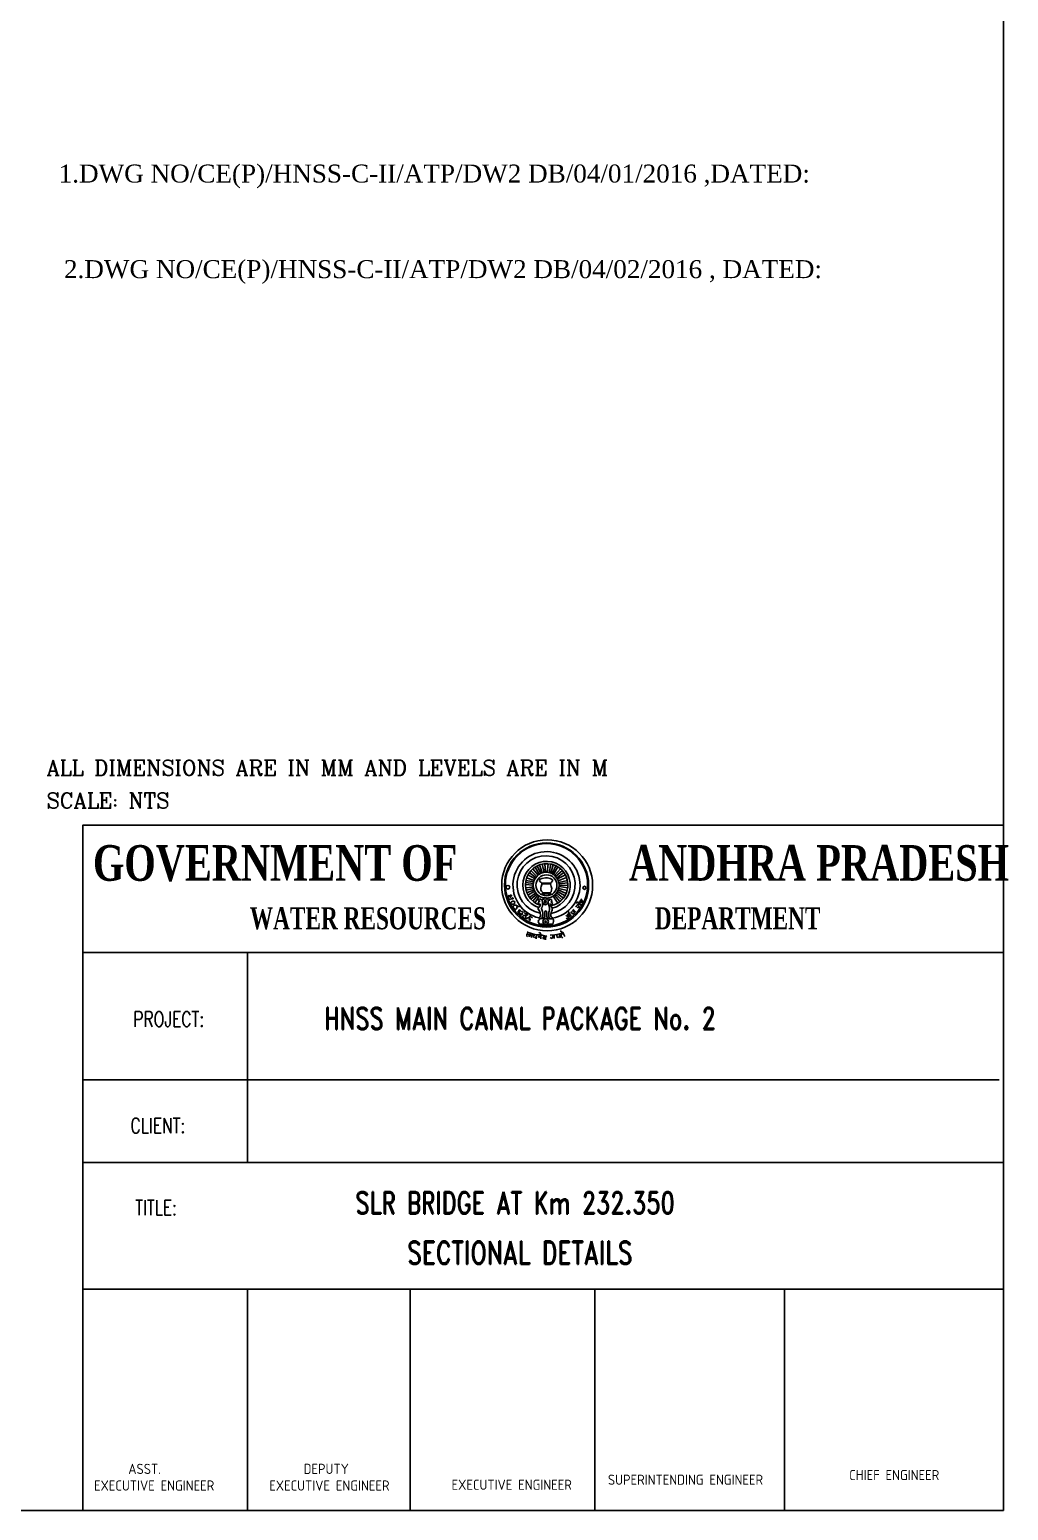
# Model space of a CAD drawing. Header units: inches. Extents: x 179916 to 247798, y -1470008 to -1424230.
# Drawn here: x 233869 to 247798, y -1470008 to -1448946 of the extents above; entities that cross this region are included whole.
import ezdxf
from ezdxf.enums import TextEntityAlignment as Align

# ---------------------------------------------------------------- set-up
doc = ezdxf.new("R2010")
doc.units = ezdxf.units.IN
doc.header["$MEASUREMENT"] = 0
doc.layers.add('lines', color=3, linetype='Continuous', lineweight=25)
doc.layers.add('TEMPLETE', color=7, linetype='Continuous')
doc.styles.add('ISO Proportional', font='isocp.shx')
doc.styles.add('RC', font='romanc.shx')
doc.styles.add('RD', font='ROMAND', dxfattribs={"width": 0.85})
doc.styles.add('style2', font='timesbd.ttf')
doc.styles.add('TIMES NEW ROMAN', font='times.ttf')

msp = doc.modelspace()

# ---------------------------------------------------------------- linework, layer by layer
at = {"color": 7, "linetype": 'ByBlock'}
msp.add_line((234627.652, -1460261.675), (234627.652, -1470008.436), dxfattribs=at)
at = {"color": 7}
for p, q in [((234627.652, -1462072.712), (247730.207, -1462072.712)), ((236971.497, -1462086.078), (236971.497, -1465060.863)), ((234627.652, -1463883.749), (247667.115, -1463883.749)), ((234627.652, -1465060.863), (247730.207, -1465060.863)), ((247730.207, -1466859.969), (234627.652, -1466859.969)), ((234627.652, -1466859.969), (247730.207, -1466859.969)), ((236971.497, -1466859.969), (236971.497, -1470008.436)), ((236971.497, -1466859.969), (236971.497, -1470008.436)), ((239284.72, -1466877.888), (239284.72, -1470008.436)), ((241910.565, -1466859.969), (241910.565, -1470008.436)), ((244611.756, -1466853.579), (244611.756, -1470008.436)), ((234627.652, -1470008.436), (247730.207, -1470008.436))]:
    msp.add_line(p, q, dxfattribs=at)
msp.add_lwpolyline([(247730.207, -1470008.436), (179915.972, -1470008.436), (179915.972, -1424254.673), (247730.207, -1424254.673)], close=True, dxfattribs=at)
msp.add_lwpolyline([(234627.652, -1470008.436), (234627.652, -1460261.675), (247730.207, -1460261.675), (247730.207, -1470008.436)], dxfattribs=at)
at = {"layer": 'lines', "color": 7, "linetype": 'ByBlock'}
for p, q in [((241104.106, -1460973.906), (241030.484, -1460881.804)), ((241122.605, -1460960.634), (241063.166, -1460857.474)), ((241145.073, -1460948.621), (241090.838, -1460841.635)), ((241164.654, -1460941.147), (241125.42, -1460826.808)), ((241191.309, -1460934.821), (241165.233, -1460815.598)), ((241209.738, -1460932.823), (241202.726, -1460810.18)), ((241232.597, -1460932.929), (241246.521, -1460809.808)), ((241263.209, -1460937.592), (241287.044, -1460815.166)), ((241287.715, -1460945.318), (241320.159, -1460823.818)), ((241303.63, -1460952.479), (241357.294, -1460838.572)), ((241324.123, -1460964.629), (241387.941, -1460855.393)), ((241340.269, -1460977.042), (241424.315, -1460882.161)), ((241037.919, -1461093.337), (240926.235, -1461079.099)), ((241042.964, -1461067.937), (240931.155, -1461048.566)), ((241050.065, -1461046.985), (240942.59, -1461008.71)), ((241061.496, -1461023.762), (240960.573, -1460968.518)), ((241072.156, -1461007.517), (240980.084, -1460937.029)), ((241086.106, -1460990.719), (241003.844, -1460907.558)), ((241127.217, -1461054.604), (241129.908, -1461039.817)), ((241131.254, -1461064.015), (241127.217, -1461054.604)), ((241129.908, -1461039.817), (241136.635, -1461030.407)), ((241146.053, -1461070.736), (241131.254, -1461064.015)), ((241136.635, -1461030.407), (241156.816, -1461020.997)), ((241158.161, -1461086.868), (241146.053, -1461070.736)), ((241156.816, -1461020.997), (241209.286, -1461011.586)), ((241156.871, -1461085.148), (241284.737, -1461087.559)), ((241160.852, -1461093.589), (241158.161, -1461086.868)), ((241159.507, -1461105.688), (241160.852, -1461093.589)), ((241160.409, -1461097.573), (241284.311, -1461100.39)), ((241209.286, -1461011.586), (241238.885, -1461012.931)), ((241238.885, -1461012.931), (241275.21, -1461018.308)), ((241275.21, -1461018.308), (241294.046, -1461027.718)), ((241285.973, -1461080.146), (241283.283, -1461096.278)), ((241283.283, -1461096.278), (241292.7, -1461133.919)), ((241295.391, -1461070.736), (241285.973, -1461080.146)), ((241294.046, -1461027.718), (241308.845, -1461039.817)), ((241308.845, -1461054.604), (241295.391, -1461070.736)), ((241308.845, -1461039.817), (241308.845, -1461054.604)), ((241354.512, -1460990.702), (241450.994, -1460908.059)), ((241371.37, -1461011.568), (241473.884, -1460936.447)), ((241380.775, -1461026.628), (241494.032, -1460968.936)), ((241392.464, -1461051.831), (241510.664, -1461005.652)), ((241399.787, -1461076.49), (241523.34, -1461049.102)), ((241403.201, -1461097.58), (241528.582, -1461083.377)), ((240702.287, -1461281.158), (240680.768, -1461257.32)), ((240682.639, -1461283.495), (240680.768, -1461295.181)), ((240680.768, -1461295.181), (240684.043, -1461304.997)), ((240686.849, -1461274.147), (240682.639, -1461283.495)), ((240684.043, -1461304.997), (240689.188, -1461311.073)), ((240697.141, -1461268.07), (240686.849, -1461274.147)), ((240708.836, -1461259.189), (240697.141, -1461268.07)), ((240726.144, -1461304.997), (240702.287, -1461281.158)), ((240719.127, -1461256.852), (240708.836, -1461259.189)), ((240709.771, -1461263.864), (240713.514, -1461272.745)), ((240713.514, -1461272.745), (240721.466, -1461275.549)), ((240727.548, -1461256.852), (240719.127, -1461256.852)), ((240721.466, -1461275.549), (240725.209, -1461273.679)), ((240721.934, -1461311.073), (240729.419, -1461304.997)), ((240725.209, -1461273.679), (240726.144, -1461268.07)), ((240726.144, -1461268.07), (240728.015, -1461260.124)), ((240729.419, -1461308.269), (240726.144, -1461304.997)), ((240728.015, -1461260.124), (240727.548, -1461256.852)), ((240729.419, -1461304.997), (240734.565, -1461299.388)), ((240741.582, -1461311.073), (240729.419, -1461308.269)), ((240734.565, -1461299.388), (240742.049, -1461295.648)), ((240742.049, -1461295.648), (240744.388, -1461295.648)), ((240744.388, -1461295.648), (240750.937, -1461303.127)), ((240750.937, -1461303.127), (240749.534, -1461309.671)), ((241036.473, -1461117.203), (240924.486, -1461107.253)), ((241017.866, -1461142.45), (240926.972, -1461150.933)), ((241041.921, -1461160.798), (240934.01, -1461187.413)), ((241048.282, -1461181.197), (240946.041, -1461224.212)), ((241057.257, -1461201.28), (240960.722, -1461255.619)), ((241070.815, -1461223.362), (240983.013, -1461290.899)), ((241087.201, -1461243.169), (241004.007, -1461316.482)), ((241017.866, -1461142.45), (241037.189, -1461132.6)), ((241101.268, -1461256.459), (241031.43, -1461342.864)), ((241119.638, -1461270.193), (241060.248, -1461364.482)), ((241142.017, -1461154.083), (241148.744, -1461135.263)), ((241143.362, -1461185.003), (241142.017, -1461154.083)), ((241152.299, -1461201.218), (241143.362, -1461185.003)), ((241148.744, -1461135.263), (241154.125, -1461121.82)), ((241172.464, -1461219.688), (241152.299, -1461201.218)), ((241154.125, -1461121.82), (241159.507, -1461105.688)), ((241172.073, -1461219.33), (241156.837, -1461250.795)), ((241162.586, -1461238.922), (241287.234, -1461241.306)), ((241172.464, -1461219.688), (241277.901, -1461223.988)), ((241173.866, -1461317.797), (241179.903, -1461306.94)), ((241179.903, -1461306.94), (241185.94, -1461300.908)), ((241185.94, -1461300.908), (241195.599, -1461296.082)), ((241195.599, -1461296.082), (241216.124, -1461297.288)), ((241216.124, -1461297.288), (241235.442, -1461305.733)), ((241235.442, -1461305.733), (241243.894, -1461312.972)), ((241283.283, -1461219.955), (241277.901, -1461223.988)), ((241277.901, -1461223.988), (241279.246, -1461233.398)), ((241279.246, -1461233.398), (241295.222, -1461249.215)), ((241290.01, -1461209.2), (241283.283, -1461219.955)), ((241298.082, -1461180.97), (241290.01, -1461209.2)), ((241292.7, -1461133.919), (241302.118, -1461160.805)), ((241302.118, -1461160.805), (241298.082, -1461180.97)), ((241317.741, -1461272.274), (241386.26, -1461369.514)), ((241338.763, -1461256.97), (241415.019, -1461349.36)), ((241354.938, -1461241.57), (241444.978, -1461322.218)), ((241368.289, -1461225.468), (241465.273, -1461298.931)), ((241380.967, -1461205.756), (241488.245, -1461265.237)), ((241392.16, -1461181.705), (241504.673, -1461232.991)), ((241398.625, -1461161.149), (241518.782, -1461193.334)), ((241403.153, -1461135.607), (241527.225, -1461152.325)), ((241404.161, -1461117.239), (241529.803, -1461120.752)), ((240689.188, -1461311.073), (240700.416, -1461315.747)), ((240700.416, -1461315.747), (240712.578, -1461317.617)), ((240712.578, -1461317.617), (240715.385, -1461315.747)), ((240715.385, -1461315.747), (240721.934, -1461311.073)), ((240716.788, -1461370.436), (240718.192, -1461359.685)), ((240722.87, -1461379.784), (240716.788, -1461370.436)), ((240718.192, -1461359.685), (240720.531, -1461355.011)), ((240720.531, -1461355.011), (240725.209, -1461351.739)), ((240726.612, -1461385.393), (240722.87, -1461379.784)), ((240725.209, -1461351.739), (240746.727, -1461341.923)), ((240741.582, -1461386.328), (240726.612, -1461385.393)), ((240739.781, -1461409.49), (240740.956, -1461428.282)), ((240740.956, -1461428.282), (240747.421, -1461440.614)), ((240749.534, -1461309.671), (240741.582, -1461311.073)), ((240757.487, -1461385.86), (240741.582, -1461386.328)), ((240746.727, -1461341.923), (240763.568, -1461344.727)), ((240746.833, -1461425.345), (240749.772, -1461417.711)), ((240747.421, -1461431.805), (240746.833, -1461425.345)), ((240756.237, -1461439.44), (240747.421, -1461431.805)), ((240747.421, -1461440.614), (240755.061, -1461453.534)), ((240749.772, -1461417.711), (240755.061, -1461410.077)), ((240755.061, -1461410.077), (240760.939, -1461405.379)), ((240755.061, -1461453.534), (240767.404, -1461465.279)), ((240758.395, -1461443.292), (240755.207, -1461446.05)), ((240755.207, -1461446.05), (240756.206, -1461447.904)), ((240756.206, -1461447.904), (240759.237, -1461447.959)), ((240761.526, -1461440.614), (240756.237, -1461439.44)), ((240767.31, -1461378.849), (240757.487, -1461385.86)), ((240765.053, -1461442.376), (240758.395, -1461443.292)), ((240759.237, -1461447.959), (240762.415, -1461445.181)), ((240760.939, -1461405.379), (240772.106, -1461401.268)), ((240765.053, -1461442.376), (240761.526, -1461440.614)), ((240762.415, -1461445.181), (240765.053, -1461442.376)), ((240763.568, -1461344.727), (240767.778, -1461349.402)), ((240769.755, -1461457.057), (240765.053, -1461442.376)), ((240771.52, -1461369.501), (240767.31, -1461378.849)), ((240767.404, -1461465.279), (240780.334, -1461468.215)), ((240767.778, -1461349.402), (240771.988, -1461357.348)), ((240782.685, -1461460.581), (240769.755, -1461457.057)), ((240771.988, -1461357.348), (240771.52, -1461369.501)), ((240772.106, -1461401.268), (240787.386, -1461401.855)), ((240780.334, -1461468.215), (240789.737, -1461465.866)), ((240785.623, -1461458.819), (240782.685, -1461460.581)), ((240794.439, -1461456.47), (240785.623, -1461458.819)), ((240787.386, -1461401.855), (240800.316, -1461405.379)), ((240801.492, -1461448.248), (240794.439, -1461456.47)), ((240800.316, -1461405.379), (240802.667, -1461410.077)), ((240804.43, -1461435.916), (240801.492, -1461448.248)), ((240802.667, -1461410.077), (240805.606, -1461422.409)), ((240803.843, -1461398.919), (240803.255, -1461407.728)), ((240803.255, -1461407.728), (240812.659, -1461413.013)), ((240805.606, -1461422.409), (240804.43, -1461435.916)), ((240812.659, -1461413.013), (240839.694, -1461423.584)), ((240821.636, -1461483.482), (240820.596, -1461496.99)), ((240820.596, -1461496.99), (240822.676, -1461508.419)), ((240822.676, -1461508.419), (240828.915, -1461520.887)), ((240833.075, -1461473.092), (240832.035, -1461487.638)), ((240832.035, -1461487.638), (240833.075, -1461489.716)), ((240839.314, -1461466.858), (240833.075, -1461473.092)), ((240833.075, -1461489.716), (240848.672, -1461487.638)), ((240848.672, -1461468.936), (240839.314, -1461466.858)), ((240840.873, -1461488.677), (240840.354, -1461505.302)), ((240840.354, -1461505.302), (240841.393, -1461516.731)), ((240841.393, -1461516.731), (240853.872, -1461525.043)), ((240850.752, -1461479.326), (240848.672, -1461468.936)), ((240848.672, -1461487.638), (240850.752, -1461479.326)), ((240870.509, -1461482.443), (240874.669, -1461494.912)), ((240874.669, -1461494.912), (240885.067, -1461495.951)), ((240880.908, -1461519.848), (240885.067, -1461516.731)), ((240885.067, -1461495.951), (240914.183, -1461498.029)), ((240885.067, -1461516.731), (240889.227, -1461511.536)), ((240919.383, -1461517.77), (240913.144, -1461515.692)), ((240929.781, -1461524.004), (240919.383, -1461517.77)), ((240942.26, -1461519.848), (240948.499, -1461518.809)), ((240948.499, -1461518.809), (240952.658, -1461520.887)), ((241103.839, -1461367.26), (241112.291, -1461357.608)), ((241105.046, -1461369.672), (241103.839, -1461367.26)), ((241115.913, -1461370.879), (241105.046, -1461369.672)), ((241105.046, -1461378.117), (241112.291, -1461374.498)), ((241106.254, -1461385.356), (241105.046, -1461378.117)), ((241114.705, -1461388.975), (241106.254, -1461385.356)), ((241106.254, -1461457.74), (241107.461, -1461443.263)), ((241123.157, -1461478.248), (241106.254, -1461457.74)), ((241107.461, -1461443.263), (241115.913, -1461429.992)), ((241111.083, -1461322.623), (241120.742, -1461314.178)), ((241111.083, -1461333.48), (241111.083, -1461322.623)), ((241123.157, -1461338.306), (241111.083, -1461333.48)), ((241112.291, -1461357.608), (241124.364, -1461352.783)), ((241112.291, -1461374.498), (241115.913, -1461370.879)), ((241121.949, -1461386.562), (241114.705, -1461388.975)), ((241115.913, -1461429.992), (241125.572, -1461423.96)), ((241120.742, -1461314.178), (241130.401, -1461311.765)), ((241134.023, -1461381.736), (241121.949, -1461386.562)), ((241124.364, -1461352.783), (241123.157, -1461338.306)), ((241132.816, -1461508.408), (241123.157, -1461478.248)), ((241125.572, -1461423.96), (241132.816, -1461411.896)), ((241130.401, -1461311.765), (241141.267, -1461314.178)), ((241132.816, -1461411.896), (241136.438, -1461397.42)), ((241140.06, -1461543.394), (241132.816, -1461508.408)), ((241136.438, -1461388.975), (241134.023, -1461381.736)), ((241136.438, -1461397.42), (241136.438, -1461388.975)), ((241141.267, -1461314.178), (241159.378, -1461323.829)), ((241154.548, -1461448.088), (241155.756, -1461438.437)), ((241159.378, -1461460.152), (241154.548, -1461448.088)), ((241155.756, -1461438.437), (241164.207, -1461427.58)), ((241159.378, -1461323.829), (241167.829, -1461326.242)), ((241165.415, -1461477.042), (241159.378, -1461460.152)), ((241164.207, -1461337.1), (241165.262, -1461325.509)), ((241167.829, -1461356.402), (241164.207, -1461337.1)), ((241164.207, -1461427.58), (241167.829, -1461410.69)), ((241169.037, -1461489.106), (241165.415, -1461477.042)), ((241167.829, -1461326.242), (241173.866, -1461317.797)), ((241167.829, -1461390.181), (241167.829, -1461356.402)), ((241167.829, -1461373.292), (241190.769, -1461391.388)), ((241167.829, -1461410.69), (241167.829, -1461390.181)), ((241171.452, -1461509.615), (241169.037, -1461489.106)), ((241171.452, -1461549.426), (241171.452, -1461509.615)), ((241186.115, -1461321.832), (241193.661, -1461320.244)), ((241186.115, -1461322.626), (241186.115, -1461321.832)), ((241187.703, -1461323.816), (241186.115, -1461322.626)), ((241194.058, -1461323.419), (241187.703, -1461323.816)), ((241190.769, -1461391.388), (241208.88, -1461395.007)), ((241193.379, -1461360.169), (241194.065, -1461351.15)), ((241199.487, -1461364.529), (241193.379, -1461360.169)), ((241193.661, -1461320.244), (241195.647, -1461321.038)), ((241195.647, -1461321.038), (241194.058, -1461323.419)), ((241194.065, -1461351.15), (241198.615, -1461345.347)), ((241198.615, -1461345.347), (241202.105, -1461337.5)), ((241204.723, -1461367.145), (241199.487, -1461364.529)), ((241199.699, -1461496.827), (241205.213, -1461486.91)), ((241199.699, -1461525.476), (241199.699, -1461496.827)), ((241202.105, -1461330.525), (241202.978, -1461323.55)), ((241202.105, -1461337.5), (241202.105, -1461330.525)), ((241213.449, -1461368.016), (241204.723, -1461367.145)), ((241205.213, -1461486.91), (241221.755, -1461482.502)), ((241208.88, -1461395.007), (241222.161, -1461391.388)), ((241210.831, -1461324.422), (241209.958, -1461332.269)), ((241209.958, -1461332.269), (241210.831, -1461339.244)), ((241210.831, -1461339.244), (241213.449, -1461344.475)), ((241213.449, -1461344.475), (241219.557, -1461350.579)), ((241219.557, -1461363.657), (241213.449, -1461368.016)), ((241213.521, -1461320.244), (241213.918, -1461319.054)), ((241215.109, -1461321.832), (241213.521, -1461320.244)), ((241213.918, -1461319.054), (241221.067, -1461319.848)), ((241217.493, -1461323.023), (241215.109, -1461321.832)), ((241221.464, -1461323.023), (241217.493, -1461323.023)), ((241219.557, -1461350.579), (241223.92, -1461356.682)), ((241223.92, -1461357.99), (241219.557, -1461363.657)), ((241221.067, -1461319.848), (241223.848, -1461322.229)), ((241223.848, -1461322.229), (241221.464, -1461323.023)), ((241221.755, -1461482.502), (241226.166, -1461489.113)), ((241222.161, -1461391.388), (241233.027, -1461382.943)), ((241223.92, -1461356.682), (241223.92, -1461357.99)), ((241226.166, -1461489.113), (241230.577, -1461510.049)), ((241230.577, -1461510.049), (241229.474, -1461534.291)), ((241233.027, -1461382.943), (241240.271, -1461375.704)), ((241240.271, -1461375.704), (241248.723, -1461358.815)), ((241243.894, -1461312.972), (241249.93, -1461323.829)), ((241247.516, -1461349.164), (241249.93, -1461331.068)), ((241248.723, -1461358.815), (241247.516, -1461349.164)), ((241254.76, -1461381.736), (241248.723, -1461358.815)), ((241249.93, -1461323.829), (241249.93, -1461332.274)), ((241249.93, -1461332.274), (241260.797, -1461339.512)), ((241266.834, -1461444.469), (241254.76, -1461381.736)), ((241257.175, -1461499.964), (241262.004, -1461484.28)), ((241257.175, -1461519.266), (241257.175, -1461499.964)), ((241257.175, -1461538.568), (241257.175, -1461519.266)), ((241260.797, -1461339.512), (241264.419, -1461325.036)), ((241262.004, -1461484.28), (241266.834, -1461464.978)), ((241264.419, -1461325.036), (241269.248, -1461317.797)), ((241266.834, -1461464.978), (241266.834, -1461444.469)), ((241269.248, -1461317.797), (241281.322, -1461314.178)), ((241281.322, -1461384.149), (241272.87, -1461392.594)), ((241272.87, -1461392.594), (241277.7, -1461402.245)), ((241277.7, -1461402.245), (241287.359, -1461420.341)), ((241281.322, -1461314.178), (241292.188, -1461320.21)), ((241292.188, -1461385.356), (241281.322, -1461384.149)), ((241297.018, -1461345.544), (241287.359, -1461350.37)), ((241287.359, -1461350.37), (241294.603, -1461357.608)), ((241287.359, -1461420.341), (241299.432, -1461429.992)), ((241293.396, -1461493.932), (241288.566, -1461532.536)), ((241292.188, -1461320.21), (241299.432, -1461333.48)), ((241307.884, -1461388.975), (241292.188, -1461385.356)), ((241299.432, -1461484.28), (241293.396, -1461493.932)), ((241294.603, -1461357.608), (241303.055, -1461357.608)), ((241299.432, -1461333.48), (241297.018, -1461345.544)), ((241299.432, -1461429.992), (241307.884, -1461440.85)), ((241305.469, -1461468.597), (241299.432, -1461484.28)), ((241303.055, -1461357.608), (241310.299, -1461363.64)), ((241307.884, -1461454.12), (241305.469, -1461468.597)), ((241310.299, -1461363.64), (241307.884, -1461369.672)), ((241307.884, -1461369.672), (241309.091, -1461374.498)), ((241313.921, -1461380.53), (241307.884, -1461388.975)), ((241307.884, -1461440.85), (241307.884, -1461454.12)), ((241309.091, -1461374.498), (241313.921, -1461380.53)), ((241529.293, -1461529.627), (241545.403, -1461517.022)), ((241534.689, -1461501.323), (241536.038, -1461493.91)), ((241538.736, -1461502.671), (241534.689, -1461501.323)), ((241536.038, -1461493.91), (241542.108, -1461496.606)), ((241542.108, -1461501.997), (241538.736, -1461502.671)), ((241542.108, -1461496.606), (241542.108, -1461501.997)), ((241545.403, -1461517.022), (241554.922, -1461510.084)), ((241546.829, -1461518.844), (241575.829, -1461555.908)), ((241577.178, -1461494.584), (241575.155, -1461497.28)), ((241575.155, -1461497.28), (241577.853, -1461504.693)), ((241581.225, -1461494.584), (241577.178, -1461494.584)), ((241577.853, -1461504.693), (241581.225, -1461511.432)), ((241578.527, -1461504.019), (241581.225, -1461499.975)), ((241581.225, -1461499.975), (241581.225, -1461494.584)), ((241581.225, -1461511.432), (241589.318, -1461511.432)), ((241587.969, -1461485.15), (241597.411, -1461479.085)), ((241589.318, -1461511.432), (241592.69, -1461508.062)), ((241592.69, -1461508.062), (241590.667, -1461514.127)), ((241590.667, -1461514.127), (241594.039, -1461522.214)), ((241597.411, -1461479.085), (241609.398, -1461466.833)), ((241616.97, -1461498.628), (241597.411, -1461479.085)), ((241608.877, -1461523.562), (241617.644, -1461512.105)), ((241609.398, -1461466.833), (241617.644, -1461459.542)), ((241610.9, -1461468.302), (241643.273, -1461499.975)), ((241613.26, -1461517.834), (241610.9, -1461533.67)), ((241617.644, -1461512.105), (241616.97, -1461498.628)), ((241616.97, -1461498.628), (241628.435, -1461510.758)), ((241637.514, -1461421.806), (241645.52, -1461412.992)), ((241645.52, -1461412.992), (241664.629, -1461396.406)), ((241645.987, -1461365.926), (241647.682, -1461363.386)), ((241649.376, -1461371.853), (241645.987, -1461365.926)), ((241646.834, -1461414.186), (241665.476, -1461431.119)), ((241647.682, -1461363.386), (241654.46, -1461360)), ((241654.46, -1461368.466), (241649.376, -1461371.853)), ((241654.46, -1461360), (241661.239, -1461359.153)), ((241661.239, -1461359.153), (241671.407, -1461359.153)), ((241664.629, -1461396.406), (241688.778, -1461365.08)), ((241685.812, -1461415.879), (241664.629, -1461396.406)), ((241665.476, -1461431.119), (241672.255, -1461433.659)), ((241671.407, -1461359.153), (241683.27, -1461360)), ((241672.255, -1461433.659), (241680.728, -1461430.273)), ((241680.728, -1461430.273), (241686.659, -1461425.193)), ((241683.27, -1461360), (241694.285, -1461370.16)), ((241694.285, -1461370.16), (241685.812, -1461379.473)), ((241685.812, -1461379.473), (241690.049, -1461390.479)), ((241686.659, -1461425.193), (241685.812, -1461415.879)), ((241685.812, -1461415.879), (241710.079, -1461436.076)), ((241686.659, -1461425.193), (241691.743, -1461442.973)), ((241688.778, -1461365.08), (241715.572, -1461327.537)), ((241690.049, -1461390.479), (241695.133, -1461393.019)), ((241695.133, -1461393.019), (241702.759, -1461391.326)), ((241701.912, -1461347.3), (241704.454, -1461341.373)), ((241705.301, -1461350.686), (241701.912, -1461347.3)), ((241702.759, -1461391.326), (241709.538, -1461386.246)), ((241704.454, -1461341.373), (241709.538, -1461337.986)), ((241706.148, -1461376.933), (241704.454, -1461380.319)), ((241704.454, -1461380.319), (241708.69, -1461389.633)), ((241710.385, -1461346.453), (241705.301, -1461350.686)), ((241710.385, -1461379.473), (241706.148, -1461376.933)), ((241708.69, -1461389.633), (241714.622, -1461402.333)), ((241709.538, -1461337.986), (241718.858, -1461340.526)), ((241709.538, -1461386.246), (241710.385, -1461379.473)), ((241715.572, -1461327.537), (241725.637, -1461310.047)), ((241717.164, -1461328.673), (241746.821, -1461349.84)), ((241718.011, -1461365.08), (241718.858, -1461360.846)), ((241720.553, -1461367.62), (241718.011, -1461365.08)), ((241718.858, -1461340.526), (241724.79, -1461349.84)), ((241718.858, -1461360.846), (241722.248, -1461359.153)), ((241722.248, -1461363.386), (241720.553, -1461367.62)), ((241722.248, -1461359.153), (241728.179, -1461360.846)), ((241723.095, -1461363.386), (241722.248, -1461363.386)), ((241724.79, -1461349.84), (241723.095, -1461361.693)), ((241723.095, -1461361.693), (241723.095, -1461363.386)), ((241728.179, -1461360.846), (241733.263, -1461365.08)), ((241733.263, -1461365.08), (241738.347, -1461368.466)), ((240828.915, -1461520.887), (240835.154, -1461531.277)), ((240835.154, -1461531.277), (240847.633, -1461535.433)), ((240847.633, -1461535.433), (240859.071, -1461536.473)), ((240853.872, -1461525.043), (240860.111, -1461526.082)), ((240859.071, -1461536.473), (240875.709, -1461535.433)), ((240860.111, -1461526.082), (240872.589, -1461524.004)), ((240872.589, -1461524.004), (240880.908, -1461519.848)), ((240875.709, -1461535.433), (240885.067, -1461529.199)), ((240885.067, -1461529.199), (240888.187, -1461524.004)), ((240889.227, -1461556.214), (240887.147, -1461559.331)), ((240887.147, -1461559.331), (240888.187, -1461569.721)), ((240888.187, -1461569.721), (240898.586, -1461581.151)), ((240895.466, -1461548.941), (240889.227, -1461556.214)), ((240920.423, -1461546.863), (240895.466, -1461548.941)), ((240898.586, -1461581.151), (240903.785, -1461581.151)), ((240903.785, -1461581.151), (240906.904, -1461583.229)), ((240906.904, -1461583.229), (240912.104, -1461591.541)), ((240912.104, -1461591.541), (240917.303, -1461594.658)), ((240917.303, -1461594.658), (240923.542, -1461589.463)), ((240928.741, -1461546.863), (240920.423, -1461546.863)), ((240923.542, -1461589.463), (240929.781, -1461575.955)), ((240930.821, -1461561.409), (240928.741, -1461546.863)), ((240928.741, -1461547.902), (240938.1, -1461552.058)), ((240934.981, -1461530.238), (240929.781, -1461524.004)), ((240929.781, -1461575.955), (240930.821, -1461561.409)), ((240934.981, -1461530.238), (240942.26, -1461519.848)), ((240937.06, -1461536.473), (240934.981, -1461530.238)), ((240938.1, -1461544.785), (240937.06, -1461536.473)), ((240938.1, -1461552.058), (240938.1, -1461544.785)), ((240954.738, -1461580.112), (240945.379, -1461590.502)), ((240945.379, -1461590.502), (240946.419, -1461597.775)), ((240952.658, -1461520.887), (240953.698, -1461524.004)), ((240953.698, -1461536.473), (240952.658, -1461546.863)), ((240953.698, -1461524.004), (240953.698, -1461536.473)), ((240954.738, -1461580.112), (240971.376, -1461582.19)), ((240971.376, -1461582.19), (240991.133, -1461593.619)), ((240976.575, -1461568.682), (240980.734, -1461563.487)), ((240984.894, -1461574.916), (240976.575, -1461568.682)), ((240976.575, -1461611.282), (240980.734, -1461589.463)), ((240986.973, -1461616.477), (240976.575, -1461611.282)), ((240980.734, -1461563.487), (240989.053, -1461569.721)), ((240980.734, -1461589.463), (240984.894, -1461587.385)), ((240981.774, -1461561.409), (240983.854, -1461556.214)), ((240989.053, -1461569.721), (240981.774, -1461561.409)), ((240983.854, -1461556.214), (240989.053, -1461555.175)), ((240990.093, -1461579.073), (240984.894, -1461574.916)), ((240984.894, -1461587.385), (240990.093, -1461579.073)), ((240993.213, -1461606.087), (240986.973, -1461616.477)), ((240989.053, -1461555.175), (240999.452, -1461561.409)), ((240991.133, -1461593.619), (240993.213, -1461606.087)), ((240999.452, -1461561.409), (241023.368, -1461579.073)), ((241108.675, -1461630.409), (241112.297, -1461619.551)), ((241112.297, -1461646.092), (241108.675, -1461630.409)), ((241112.297, -1461619.551), (241118.334, -1461607.487)), ((241123.163, -1461669.014), (241112.297, -1461646.092)), ((241117.12, -1461588.031), (241119.535, -1461577.173)), ((241125.578, -1461600.249), (241117.12, -1461588.031)), ((241118.334, -1461607.487), (241125.578, -1461600.249)), ((241119.535, -1461577.173), (241124.364, -1461572.348)), ((241125.578, -1461675.046), (241123.163, -1461669.014)), ((241123.163, -1461669.014), (241307.89, -1461669.014)), ((241124.364, -1461572.348), (241136.438, -1461566.316)), ((241125.578, -1461600.249), (241136.444, -1461595.423)), ((241136.444, -1461595.423), (241125.578, -1461600.249)), ((241135.237, -1461683.49), (241125.578, -1461675.046)), ((241218.545, -1461685.903), (241135.237, -1461683.49)), ((241136.438, -1461566.316), (241142.475, -1461556.664)), ((241153.341, -1461586.824), (241136.444, -1461595.423)), ((241136.444, -1461595.423), (241170.251, -1461591.804)), ((241142.475, -1461556.664), (241140.06, -1461543.394)), ((241164.207, -1461573.554), (241153.341, -1461586.824)), ((241164.207, -1461572.348), (241171.452, -1461549.426)), ((241165.23, -1461569.113), (241173.233, -1461579.468)), ((241170.251, -1461591.804), (241262.01, -1461594.217)), ((241173.233, -1461579.468), (241178.747, -1461581.672)), ((241178.747, -1461581.672), (241190.877, -1461581.672)), ((241190.877, -1461581.672), (241197.494, -1461576.162)), ((241197.494, -1461576.162), (241201.905, -1461560.736)), ((241200.802, -1461545.309), (241199.699, -1461525.476)), ((241201.905, -1461560.736), (241200.802, -1461545.309)), ((241251.144, -1461688.316), (241218.545, -1461685.903)), ((241229.474, -1461534.291), (241231.68, -1461562.94)), ((241231.68, -1461562.94), (241234.988, -1461577.264)), ((241234.988, -1461577.264), (241240.502, -1461583.875)), ((241240.502, -1461583.875), (241253.497, -1461584.141)), ((241277.706, -1461687.11), (241251.144, -1461688.316)), ((241253.497, -1461584.141), (241263.211, -1461578.38)), ((241259.589, -1461557.871), (241257.175, -1461538.568)), ((241263.211, -1461578.38), (241259.589, -1461557.871)), ((241262.01, -1461594.217), (241303.061, -1461594.217)), ((241278.132, -1461587.708), (241263.211, -1461578.38)), ((241295.817, -1461677.458), (241277.706, -1461687.11)), ((241303.061, -1461594.217), (241278.132, -1461587.708)), ((241288.566, -1461532.536), (241287.359, -1461553.045)), ((241287.359, -1461553.045), (241293.396, -1461565.109)), ((241293.396, -1461565.109), (241303.055, -1461573.554)), ((241307.89, -1461669.014), (241295.817, -1461677.458)), ((241303.055, -1461573.554), (241309.091, -1461581.999)), ((241310.299, -1461588.031), (241303.061, -1461594.217)), ((241303.061, -1461594.217), (241319.964, -1461599.042)), ((241319.964, -1461661.775), (241307.89, -1461669.014)), ((241309.091, -1461581.999), (241310.299, -1461588.031)), ((241319.964, -1461599.042), (241324.793, -1461609.9)), ((241321.171, -1461649.711), (241319.964, -1461661.775)), ((241326.001, -1461630.409), (241321.171, -1461649.711)), ((241324.793, -1461609.9), (241326.001, -1461630.409)), ((241498.27, -1461555.235), (241505.688, -1461550.517)), ((241505.688, -1461550.517), (241512.433, -1461549.17)), ((241519.177, -1461589.603), (241506.363, -1461586.234)), ((241512.433, -1461549.17), (241519.851, -1461551.865)), ((241517.154, -1461561.974), (241523.898, -1461559.278)), ((241519.177, -1461561.3), (241517.154, -1461561.974)), ((241519.851, -1461551.865), (241519.177, -1461561.3)), ((241530.642, -1461588.929), (241519.177, -1461589.603)), ((241521.2, -1461535.018), (241529.293, -1461529.627)), ((241523.898, -1461559.278), (241534.689, -1461563.321)), ((241529.293, -1461529.627), (241546.154, -1461555.908)), ((241538.061, -1461584.212), (241530.642, -1461588.929)), ((241534.689, -1461561.3), (241542.108, -1461559.278)), ((241534.689, -1461563.321), (241540.084, -1461569.386)), ((241540.759, -1461576.799), (241538.061, -1461584.212)), ((241540.084, -1461569.386), (241540.759, -1461576.799)), ((241542.108, -1461559.278), (241546.154, -1461555.908)), ((241546.154, -1461555.908), (241558.294, -1461572.082)), ((241594.039, -1461522.214), (241601.458, -1461525.583)), ((241601.458, -1461525.583), (241608.877, -1461523.562)), ((240946.272, -1461812.739), (240944.454, -1461814.556)), ((240944.454, -1461814.556), (240945.363, -1461825.458)), ((240945.363, -1461825.458), (240945.363, -1461839.994)), ((240945.363, -1461839.994), (240952.637, -1461849.987)), ((240956.274, -1461803.654), (240946.272, -1461812.739)), ((240951.728, -1461777.308), (240961.729, -1461786.393)), ((240952.971, -1461806.654), (240970.821, -1461822.732)), ((240961.729, -1461786.393), (240956.274, -1461803.654)), ((240961.729, -1461786.393), (240996.993, -1461800.425)), ((240970.821, -1461822.732), (240984.46, -1461826.366)), ((240984.46, -1461826.366), (240979.004, -1461851.804)), ((240997.189, -1461800.02), (240984.46, -1461826.366)), ((240996.993, -1461800.425), (241059.016, -1461817.281)), ((241009.918, -1461823.641), (241006.281, -1461830.909)), ((241006.281, -1461830.909), (241007.19, -1461847.262)), ((241007.19, -1461847.262), (241016.282, -1461860.889)), ((241018.101, -1461823.641), (241009.918, -1461823.641)), ((241026.284, -1461823.641), (241018.101, -1461823.641)), ((241038.557, -1461839.541), (241026.284, -1461823.641)), ((241042.65, -1461835.451), (241037.195, -1461840.902)), ((241037.195, -1461840.902), (241039.013, -1461849.079)), ((241039.013, -1461849.079), (241046.287, -1461856.347)), ((241049.014, -1461831.817), (241042.65, -1461835.451)), ((241044.468, -1461814.556), (241054.47, -1461818.19)), ((241046.287, -1461856.347), (241060.834, -1461858.164)), ((241055.379, -1461823.641), (241049.014, -1461831.817)), ((241054.47, -1461818.19), (241055.379, -1461823.641)), ((241059.016, -1461817.281), (241085.383, -1461820.915)), ((241060.834, -1461858.164), (241069.927, -1461853.621)), ((241069.927, -1461853.621), (241080.837, -1461847.262)), ((241081.068, -1461845.922), (241079.019, -1461879.059)), ((241080.837, -1461847.262), (241085.383, -1461820.915)), ((241085.383, -1461820.915), (241116.297, -1461822.732)), ((241107.205, -1461851.804), (241118.115, -1461849.079)), ((241110.842, -1461856.347), (241107.205, -1461851.804)), ((241117.206, -1461858.164), (241110.842, -1461856.347)), ((241116.297, -1461822.732), (241119.025, -1461848.17)), ((241116.297, -1461822.732), (241145.392, -1461823.641)), ((241119.025, -1461848.17), (241117.206, -1461858.164)), ((241118.115, -1461849.079), (241130.844, -1461853.621)), ((241132.663, -1461794.569), (241119.934, -1461790.935)), ((241119.934, -1461790.935), (241121.251, -1461791.311)), ((241130.844, -1461853.621), (241139.027, -1461854.53)), ((241145.392, -1461823.641), (241132.663, -1461794.569)), ((241139.027, -1461854.53), (241145.392, -1461855.438)), ((241145.392, -1461823.641), (241213.57, -1461839.012)), ((241174.487, -1461862.706), (241177.215, -1461857.255)), ((241175.396, -1461869.974), (241174.487, -1461862.706)), ((241184.489, -1461878.15), (241175.396, -1461869.974)), ((241177.215, -1461857.255), (241182.67, -1461853.621)), ((241182.67, -1461853.621), (241192.672, -1461853.621)), ((241199.036, -1461879.967), (241184.489, -1461878.15)), ((241192.672, -1461853.621), (241213.291, -1461856.312)), ((241212.997, -1461874.536), (241199.036, -1461879.967)), ((241212.997, -1461874.536), (241212.716, -1461891.912)), ((241213.291, -1461856.312), (241212.997, -1461874.536)), ((241213.57, -1461839.012), (241213.291, -1461856.312)), ((241213.57, -1461839.012), (241230.859, -1461838.177)), ((241277.587, -1461828.21), (241342.142, -1461822.759)), ((241278.496, -1461859.099), (241293.044, -1461870.001)), ((241293.044, -1461870.001), (241306.682, -1461871.818)), ((241305.773, -1461850.923), (241309.41, -1461845.472)), ((241310.319, -1461857.282), (241305.773, -1461850.923)), ((241306.682, -1461871.818), (241311.228, -1461866.367)), ((241309.41, -1461845.472), (241319.411, -1461841.838)), ((241311.228, -1461866.367), (241310.319, -1461857.282)), ((241319.411, -1461841.838), (241334.868, -1461840.021)), ((241338.455, -1461823.071), (241334.868, -1461840.021)), ((241334.868, -1461840.021), (241335.777, -1461871.818)), ((241342.142, -1461822.759), (241373.055, -1461816.4)), ((241362.145, -1461828.21), (241367.6, -1461824.576)), ((241367.6, -1461824.576), (241373.965, -1461822.759)), ((241377.602, -1461832.753), (241372.146, -1461840.929)), ((241372.146, -1461840.929), (241376.692, -1461854.557)), ((241373.055, -1461816.4), (241413.061, -1461805.498)), ((241373.965, -1461822.759), (241377.602, -1461832.753)), ((241376.692, -1461854.557), (241389.421, -1461859.099)), ((241389.421, -1461859.099), (241398.514, -1461856.373)), ((241398.514, -1461856.373), (241406.697, -1461851.831)), ((241406.697, -1461851.831), (241411.243, -1461842.746)), ((241412.152, -1461827.302), (241407.753, -1461806.944)), ((241411.243, -1461842.746), (241412.152, -1461827.302)), ((241411.63, -1461824.886), (241424.881, -1461863.641)), ((241413.061, -1461805.498), (241456.704, -1461792.779)), ((241435.792, -1461771.884), (241421.244, -1461770.067)), ((241421.244, -1461770.067), (241426.726, -1461770.751)), ((241433.973, -1461820.034), (241432.155, -1461829.119)), ((241432.155, -1461829.119), (241438.519, -1461848.197)), ((241444.884, -1461814.583), (241433.973, -1461820.034)), ((241454.678, -1461793.369), (241435.792, -1461771.884)), ((241438.519, -1461848.197), (241447.612, -1461858.19)), ((241466.856, -1461809.534), (241444.884, -1461814.583)), ((241447.612, -1461858.19), (241455.795, -1461862.733)), ((241455.622, -1461793.094), (241465.796, -1461807.315)), ((241456.704, -1461792.779), (241473.07, -1461788.236)), ((241465.796, -1461807.315), (241484.89, -1461847.289))]:
    msp.add_line(p, q, dxfattribs=at)
for centre, radius in [((241234.302, -1461117.105), 647.122), ((241225.461, -1461114.087), 598.578), ((241225.376, -1461109.241), 584.601), ((241220.317, -1461116.364), 183.846), ((241224.516, -1461117.43), 149.555), ((240675.665, -1461144.844), 25.588), ((241765.087, -1461153.045), 21.834), ((241212.933, -1461632.528), 39.969), ((241212.933, -1461633.629), 11.925)]:
    msp.add_circle(centre, radius, dxfattribs=at)
for centre, radius, start, end in [((241224.95, -1461115.34), 477.196, 280.2278365, 257.1445525), ((241218.978, -1461110.384), 412.945, 279.9737226, 258.1356662), ((241224.577, -1461115.225), 338.101, 284.2643654, 250.7474721), ((241227.191, -1461111.931), 302.741, 280.3714274, 252.4029668)]:
    msp.add_arc(centre, radius, start, end, dxfattribs=at)
msp.add_spline([(241145.392, -1461823.641), (241145.119, -1461843.831), (241145.849, -1461859.377), (241144.876, -1461879.051)], degree=3, dxfattribs=at)
at = {"layer": 'TEMPLETE', "color": 7, "linetype": 'ByBlock'}
for p, q in [((234627.652, -1460261.675), (247730.207, -1460261.675)), ((234627.652, -1470008.436), (247730.207, -1470008.436))]:
    msp.add_line(p, q, dxfattribs=at)

# ---------------------------------------------------------------- texts
at = {"linetype": 'ByBlock', "lineweight": 25, "style": 'TIMES NEW ROMAN'}
for s, p in [('1.DWG NO/CE(P)/HNSS-C-II/ATP/DW2 DB/04/01/2016 ,DATED:              ', (234283.051, -1451121.331)), ('2.DWG NO/CE(P)/HNSS-C-II/ATP/DW2 DB/04/02/2016 , DATED:', (234358.685, -1452480.887))]:
    msp.add_text(s, height=255.5625, dxfattribs=at).set_placement(p)
at = {"color": 7, "linetype": 'ByBlock', "style": 'RC'}
for s, p in [('ALL DIMENSIONS ARE IN MM AND LEVELS ARE IN M', (234109.333, -1459554.805)), ('SCALE: NTS', (234109.333, -1460021.102))]:
    msp.add_text(s, height=219.375, dxfattribs=at).set_placement(p)
at = {"color": 7, "linetype": 'ByBlock', "lineweight": 25}
for s, style, width, p in [('WATER RESOURCES                             DEPARTMENT', 'style2', 0.7, (237002.924, -1461586.478)), ('HNSS MAIN CANAL PACKAGE No. 2', 'RD', 0.75, (238061.401, -1463010.537)), ('SLR BRIDGE AT Km 232.350', 'RD', 0.75, (238506.045, -1465634.963))]:
    msp.add_text(s, height=313.4522, dxfattribs=dict(at, style=style, width=width)).set_placement(p, align=Align.MIDDLE_LEFT)
at = {"layer": 'TEMPLETE', "color": 7, "linetype": 'ByBlock', "width": 0.75}
for s, height, style, p in [(' GOVERNMENT OF                 ANDHRA PRADESH ', 507.09025, 'style2', (234627.106, -1460799.067)), ('PROJECT:', 214.5734, 'RD', (235345.643, -1463020.958)), ('CLIENT:', 214.5734, 'RD', (235306.186, -1464534.531)), ('TITLE:', 214.5734, 'RD', (235374.234, -1465702.772)), ('SECTIONAL DETAILS', 325.98659, 'RD', (239243.85, -1466344.214))]:
    msp.add_text(s, height=height, dxfattribs=dict(at, style=style)).set_placement(p, align=Align.MIDDLE_LEFT)
at = {"layer": 'TEMPLETE', "color": 7, "linetype": 'ByBlock', "style": 'ISO Proportional'}
for s, height, p in [('ASST.', 144.8829, (235273.819, -1469418.011)), ('DEPUTY', 144.8829, (237767.892, -1469418.011)), ('SUPERINTENDING ENGINEER', 144.88293, (242098.905, -1469572.49)), ('CHIEF ENGINEER ', 144.88293, (245532.382, -1469506.172)), ('EXECUTIVE ENGINEER', 144.88293, (234785.413, -1469655.009)), ('EXECUTIVE ENGINEER', 144.88293, (237279.486, -1469655.009)), ('EXECUTIVE ENGINEER', 144.88293, (239873.803, -1469643.901))]:
    msp.add_text(s, height=height, dxfattribs=at).set_placement(p, align=Align.MIDDLE_LEFT)

doc.saveas('drawing.dxf')
